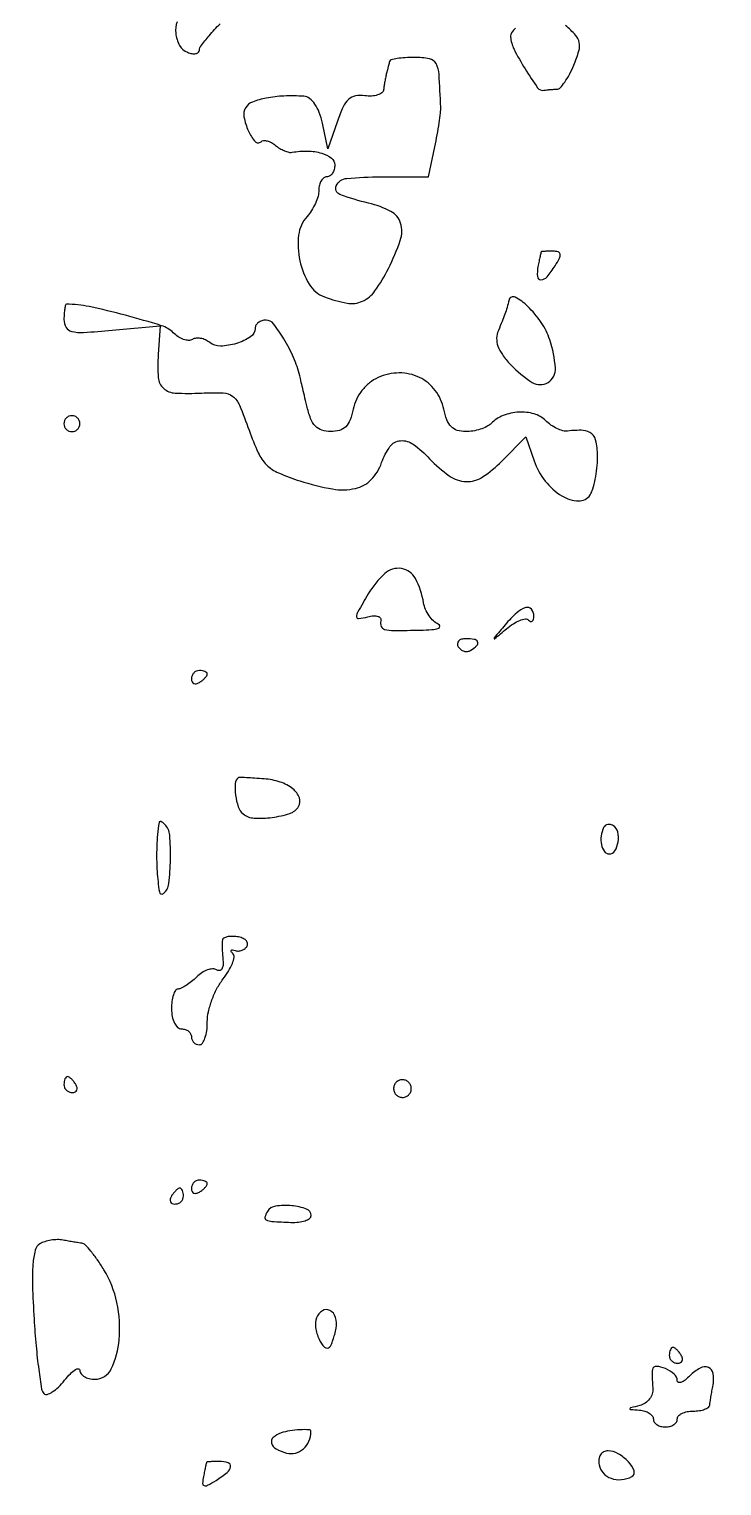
# Model space of a CAD drawing. Extents: x 0 to 5034, y 0 to 2560.
# Drawn here: x 1176.6 to 1263.6, y 1883.6 to 2066.5 of the extents above; entities that cross this region are included whole.
import ezdxf

# ---------------------------------------------------------------- set-up
doc = ezdxf.new("R2010")
doc.units = 0

msp = doc.modelspace()

# ---------------------------------------------------------------- linework, layer by layer
for points in [[(1336.676578, 2318.858857, -0.00002), (1264.40431, 2319.816549, -0.099619)], [(1195.207427, 2067.453535, 0.119989), (1195.032504, 2066.058039, 0.095329), (1195.522136, 2064.498539, 0.17941), (1196.5, 2063.638374, 0.048663), (1197.074702, 2063.47984, 0.089013), (1197.559375, 2063.482578, 0.138804), (1197.877128, 2063.639634, 0.21207), (1198, 2063.916302, -0.168342), (1198.176287, 2064.42506, -0.009703), (1199.238392, 2065.721096, -0.013895), (1200.600676, 2067.232011, -0.009703)], [(1237.682407, 2066.690831, 0.052917), (1237.201698, 2066.094458, 0.161175), (1237.073088, 2065.597186, 0.101062), (1237.505682, 2064.02159, 0.021964), (1238.897391, 2061.552801, 0.015604), (1240.471433, 2059.193986, 0.289324), (1241.264999, 2058.869752, -0.01562), (1241.609416, 2058.919746, -0.008093), (1242.042206, 2058.96174, -0.008038), (1242.488707, 2058.990563, -0.012098), (1242.87868, 2059, 0.208684), (1243.295022, 2059.18168, 0.033438), (1243.866733, 2059.88719, 0.032181), (1244.465102, 2060.863522, 0.023202), (1245.008375, 2062.02022, 0.025484), (1245.644244, 2063.807884, 0.124199), (1245.690768, 2064.873019, 0.133052), (1245.225089, 2065.794254, 0.03095), (1243.976686, 2067.02022, 0.003555)]]:
    msp.add_lwpolyline(points, format="xyb")
for points in [[(1221.875, 2062.5, -0.000602), (1221.810327, 2062.241308), (1221.713281, 2061.853125), (1221.604881, 2061.419526), (1221.5, 2061, 0.010364), (1221.395162, 2060.540359, 0.005925), (1221.286719, 2059.981535, 0.005916), (1221.190911, 2059.416598, 0.009773), (1221.125, 2058.937142, -0.202196), (1220.90808, 2058.554817, -0.087342), (1220.37902, 2058.2784, -0.066212), (1219.627269, 2058.145495, -0.045428), (1218.761025, 2058.187142, 0.08042), (1217.589597, 2058.161764, 0.142612), (1216.733318, 2057.731674, 0.098022), (1216.037914, 2056.771054, 0.02583), (1215.331504, 2055), (1214.140959, 2051.5), (1213.44548, 2054.75, 0.03806), (1213.05088, 2056.087461, 0.060405), (1212.496325, 2057.143253, 0.077073), (1211.836424, 2057.840136, 0.148782), (1211.125, 2058.110691, 0.02714), (1208.625291, 2058.145053, 0.037528), (1206.398041, 2057.886561, 0.042431), (1204.668033, 2057.397744, 0.16503), (1203.819775, 2056.701494, 0.188571), (1203.600245, 2055.519422, 0.05782), (1204.15488, 2053.755541, 0.074431), (1205.00168, 2052.430778, 0.434291), (1205.739011, 2052.405678, -0.178915), (1206.0519, 2052.549673, -0.080205), (1206.509791, 2052.511655, -0.064337), (1207.036883, 2052.306363, -0.048243), (1207.552731, 2051.956237, 0.037319), (1208.089127, 2051.574819, 0.037073), (1208.677418, 2051.276428, 0.039592), (1209.230023, 2051.095658, 0.104024), (1209.64474, 2051.083334, -0.049224), (1211.606148, 2051.239058, -0.067183), (1213.356445, 2050.968607, -0.090082), (1214.574707, 2050.354135, -0.23519), (1215, 2049.5, -0.064853), (1214.925306, 2048.926543, -0.082425), (1214.70625, 2048.440625, -0.098894), (1214.381354, 2048.115568, -0.148195), (1214, 2048, 0.163711), (1213.618543, 2047.871663, 0.095919), (1213.29375, 2047.509068, 0.077105), (1213.074286, 2046.967946, 0.057913), (1213, 2046.328741, -0.06921), (1212.894658, 2045.571352, -0.035815), (1212.568113, 2044.671184, -0.034774), (1212.092515, 2043.777629, -0.044261), (1211.529745, 2043.032868, 0.1553), (1210.460405, 2040.685295, 0.083073), (1210.609951, 2037.47004, 0.084041), (1211.790117, 2034.514695, 0.166477), (1213.708826, 2032.920604, 0.047162), (1216.540294, 2032.139815, 0.149322), (1218.470634, 2032.375785, 0.135847), (1220.049108, 2033.673612, 0.036414), (1221.734423, 2036.486267, 0.033532), (1223.228524, 2040.020264, 0.158035), (1223.270857, 2042.193929, 0.203607), (1222.048341, 2043.658004, 0.060353), (1219.251147, 2044.687904, -0.030681), (1215.648825, 2045.776904, -0.438989), (1215.195021, 2046.885424, -0.266568), (1216.510126, 2047.806579, -0.022504), (1220.805376, 2048), (1226.777418, 2048), (1227.56118, 2051.75, 0.007129), (1227.857741, 2053.277354, 0.007829), (1228.100767, 2054.765625, 0.007378), (1228.269609, 2056.042659, 0.038683), (1228.297471, 2056.75, 0.006503), (1228.086186, 2060.892105, 0.105769), (1227.710348, 2062.225563, 0.230306), (1226.885973, 2062.829915, 0.045001), (1225, 2063, 0.015622), (1223.841282, 2062.963787, 0.024047), (1222.844531, 2062.853125, 0.020809), (1222.071899, 2062.69629, 0.277819)], [(1240.923489, 2038.583333, 0.129476), (1240.885129, 2038.510581, 0.001726), (1240.771045, 2038.010417, 0.004798), (1240.645901, 2037.426741, 0.003118), (1240.511973, 2036.75, 0.064816), (1240.435122, 2035.46409, 0.405148), (1240.880221, 2035.064828, 0.211801), (1241.657132, 2035.446018, 0.034759), (1242.663842, 2036.833333, 0.020872), (1243.205098, 2037.786359, 0.155064), (1243.29074, 2038.294123, 0.295136), (1243.046726, 2038.575408, 0.070681), (1242.404389, 2038.666667, 0.005543), (1241.860612, 2038.660639, 0.008511), (1241.390064, 2038.642188, 0.003822), (1240.992774, 2038.616783, 0.191425)], [(1236.875, 2032.535184, -0.011435), (1236.633153, 2031.59712, -0.015097), (1236.367738, 2030.755182, -0.013215), (1236.024646, 2029.849186, -0.006258), (1235.53712, 2028.699119, 0.097043), (1235.321808, 2027.736192, 0.092267), (1235.479291, 2026.744656, 0.07066), (1236.042362, 2025.669961, 0.032634), (1237.0478, 2024.449119, 0.063776), (1239.791049, 2022.188572, 0.287226), (1241.776612, 2022.183697, 0.278469), (1242.693027, 2023.98475, 0.061647), (1241.991014, 2027.527227, 0.068801), (1240.925809, 2029.698128, 0.050675), (1239.208809, 2031.758237, 0.075645), (1237.637492, 2032.888867, 0.487399)], [(1181, 2030.094828, 0.132358), (1181.268307, 2029.099016, 0.208807), (1181.970822, 2028.583862, 0.070851), (1183.46625, 2028.464629, 0.007132), (1187.040929, 2028.737428), (1193.081858, 2029.2852), (1192.838922, 2025.67794, 0.034014), (1192.841113, 2022.786509, 0.1963), (1193.501415, 2021.44173, 0.171445), (1194.976132, 2020.840523, 0.024814), (1198.27265, 2020.847447, -0.022266), (1200.97518, 2020.866886, -0.157797), (1202.191361, 2020.422471, -0.129175), (1203.037633, 2019.310434, -0.013079), (1204.241475, 2016.182813, 0.021618), (1205.38932, 2013.346122, 0.089995), (1206.437738, 2011.83721, 0.094158), (1207.925204, 2010.827664, 0.024903), (1210.626779, 2009.814695, 0.033344), (1214.71695, 2008.803901, 0.099129), (1217.590341, 2008.867133, 0.14589), (1219.568518, 2009.971958, 0.109505), (1220.886711, 2012.104865, -0.071429), (1221.933844, 2014.125859, -0.220759), (1223.23865, 2014.865317, -0.179627), (1224.854107, 2014.410525, -0.046715), (1226.911517, 2012.594186, 0.049464), (1229.37463, 2010.443614, 0.147062), (1231.474622, 2009.731625, 0.153596), (1233.560693, 2010.30887, 0.055535), (1235.967959, 2012.278432), (1238.979126, 2015.358326), (1240.037408, 2012.322537, 0.08335), (1241.421761, 2009.798969, 0.089014), (1243.527994, 2007.932283, 0.126085), (1245.609624, 2007.295719, 0.269419), (1247.049724, 2008.046214, 0.068347), (1247.404984, 2008.825861, 0.023721), (1247.703725, 2010.027638, 0.02305), (1247.911166, 2011.399078, 0.024834), (1247.984687, 2012.75, 0.042468), (1247.828238, 2014.697193, 0.172198), (1247.26019, 2015.722063, 0.172617), (1246.174128, 2016.158081, 0.042718), (1244.227561, 2016.069493, -0.100557), (1243.633502, 2016.110893, -0.044124), (1242.891416, 2016.3887, -0.041291), (1242.129728, 2016.833898, -0.04351), (1241.465813, 2017.39133, 0.128082), (1240.033768, 2018.231585, 0.082578), (1238.111213, 2018.445993, 0.079682), (1236.154194, 2018.023244, 0.103775), (1234.623409, 2017.023409, -0.081518), (1234.076335, 2016.630596, -0.037609), (1233.26172, 2016.300626, -0.035959), (1232.332819, 2016.07548, -0.041501), (1231.425, 2016, -0.07776), (1230.38202, 2016.16319, -0.122676), (1229.615905, 2016.637705, -0.101791), (1229.070156, 2017.490588, -0.042264), (1228.687828, 2018.810858, 0.113982), (1227.616884, 2021.181065, 0.118073), (1225.626295, 2022.805231, 0.115252), (1223.074722, 2023.375342, 0.104847), (1220.437172, 2022.78942, 0.062621), (1219.346963, 2022.117094, 0.056887), (1218.417002, 2021.176027, 0.056597), (1217.718965, 2020.044467, 0.060642), (1217.312172, 2018.810858, -0.042081), (1216.92528, 2017.473002, -0.10539), (1216.374839, 2016.624781, -0.12482), (1215.591295, 2016.158494, -0.072238), (1214.5, 2016, -0.078923), (1213.377815, 2016.178242, -0.127662), (1212.568117, 2016.696078, -0.096879), (1211.970595, 2017.660455, -0.032626), (1211.485294, 2019.25, 0.000114), (1211.183507, 2020.53129, 0.000153), (1210.909423, 2021.692187, 0.000104), (1210.678938, 2022.666178, 0.001624), (1210.598724, 2023, 0.04259), (1209.826403, 2025.298212, 0.033312), (1208.620097, 2027.638557, 0.029438), (1207.313942, 2029.542112, 0.231655), (1206.37868, 2030, 0.073243), (1205.851866, 2029.922413, 0.08778), (1205.404987, 2029.696784, 0.100553), (1205.106247, 2029.361411, 0.132584), (1205, 2028.967776, -0.251835), (1204.429123, 2027.906227, -0.071057), (1202.672879, 2027.074915, -0.068062), (1200.660455, 2026.741252, -0.178393), (1199.293805, 2027.201255, 0.063975), (1198.76076, 2027.528049, 0.062767), (1198.158994, 2027.712107, 0.068234), (1197.582444, 2027.732409, 0.113614), (1197.124425, 2027.576899, -0.151836), (1196.650247, 2027.454708, -0.07178), (1196.023873, 2027.576784, -0.061129), (1195.34918, 2027.909297, -0.051393), (1194.730422, 2028.412435, 0.122307), (1193.247262, 2029.305507, 0.009314), (1188.720403, 2030.607024, 0.012967), (1184.158068, 2031.701282, 0.052415), (1181.316341, 2032, 0.340708), (1181.19227, 2031.904354, 0.023194), (1181.092925, 2031.440356, 0.025532), (1181.022808, 2030.825182, 0.015611)], [(1181, 2017, 0.099038), (1181.076342, 2016.618362, 0.097945), (1181.29375, 2016.29375, 0.097945), (1181.618362, 2016.076342, 0.099038), (1182, 2016, 0.099038), (1182.381638, 2016.076342, 0.097945), (1182.70625, 2016.29375, 0.097945), (1182.923658, 2016.618362, 0.099038), (1183, 2017, 0.099038), (1182.923658, 2017.381638, 0.097945), (1182.70625, 2017.70625, 0.097945), (1182.381638, 2017.923658, 0.099038), (1182, 2018, 0.099038), (1181.618362, 2017.923658, 0.097945), (1181.29375, 2017.70625, 0.097945), (1181.076342, 2017.381638, 0.099038)], [(1219.203969, 1995.621128, 0.003952), (1217.898545, 1993.368099, 0.125065), (1217.730218, 1992.756076, 0.460832), (1217.996015, 1992.519782, 0.029717), (1219.147782, 1992.748897, -0.04501), (1219.870053, 1992.869773, -0.095964), (1220.430121, 1992.804805, -0.17038), (1220.738327, 1992.573243, -0.220021), (1220.79259, 1992.227769, 0.162505), (1220.82313, 1991.547239, 0.24853), (1221.258822, 1991.167747, 0.058077), (1222.427435, 1991.034712, 0.004017), (1225.75, 1991.070285, 0.015186), (1227.166535, 1991.139908, 0.060642), (1228.016591, 1991.312767, 0.338134), (1228.181406, 1991.555279, 0.279483), (1228, 1991.820285, -0.085373), (1227.400363, 1992.22683, -0.050466), (1226.839275, 1992.887834, -0.048643), (1226.39805, 1993.684538, -0.059502), (1226.154978, 1994.5, 0.078545), (1225.116183, 1997.556687, 0.235863), (1223.376566, 1998.806963, 0.228627), (1221.286564, 1998.184154, 0.074791)], [(1236.404988, 1991.75, 0.000386), (1235.019445, 1990.110957, 0.266324), (1234.999475, 1990.001485, 0.523313), (1235.069817, 1989.982287, 0.000492), (1236.581152, 1991.252182, -0.032794), (1237.427036, 1991.874419, -0.048385), (1238.247439, 1992.293186, -0.060208), (1238.929532, 1992.47099, -0.234177), (1239.331152, 1992.335515, 0.109963), (1239.585578, 1992.173742, 0.251921), (1239.803526, 1992.205849, 0.175975), (1239.952847, 1992.432486, 0.058615), (1240, 1992.833333, 0.17684), (1239.687294, 1993.68983, 0.299328), (1238.98259, 1993.89935, 0.113307), (1237.844065, 1993.249981, 0.031073)], [(1230.510081, 1988.983688, 0.090427), (1230.820631, 1988.639411, 0.095498), (1231.22714, 1988.434921, 0.099685), (1231.665803, 1988.401101, 0.108373), (1232.069098, 1988.542705, 0.050477), (1232.838655, 1989.13314, 0.315493), (1232.933879, 1989.592818, 0.25701), (1232.519563, 1989.914842, 0.039415), (1231.440983, 1990, 0.067432), (1230.890269, 1989.925389, 0.140899), (1230.524436, 1989.701458, 0.190788), (1230.397824, 1989.36964, 0.136093)], [(1197, 1984.940983, 0.108972), (1197.078288, 1984.586039, 0.182303), (1197.29375, 1984.3746, 0.161196), (1197.6179, 1984.343488, 0.082592), (1198, 1984.5, 0.029505), (1198.382774, 1984.768994, 0.035638), (1198.70625, 1985.066025, 0.038439), (1198.934461, 1985.34829, 0.151918), (1199, 1985.559017, 0.210953), (1198.92554, 1985.727648, 0.081139), (1198.70625, 1985.870461, 0.061769), (1198.382849, 1985.967655, 0.042167), (1198, 1986, 0.105053), (1197.618444, 1985.918938, 0.099167), (1197.29375, 1985.688914, 0.09642), (1197.076123, 1985.345238, 0.093332)], [(1202.923489, 1972.557309, 0.215589), (1202.513141, 1971.811921, 0.051107), (1202.547398, 1970.358383, 0.051402), (1202.890741, 1968.881365, 0.137598), (1203.499243, 1968.000629, 0.160416), (1204.860504, 1967.465425, 0.046655), (1207.142298, 1967.549346, 0.04641), (1209.351343, 1968.049729, 0.17725), (1210.443465, 1968.908525, 0.232137), (1210.551683, 1970.016295, 0.133603), (1209.750445, 1971.128133, 0.090498), (1208.155891, 1971.999684, 0.062729), (1206.135203, 1972.397563, 0.00186), (1204.927755, 1972.476645, 0.002996), (1203.898491, 1972.534024, 0.000552), (1202.991377, 1972.578138, 0.174327)], [(1192.936185, 1966.916667, 0.029028), (1192.654429, 1963.926068, 0.024762), (1192.697565, 1960.758524, 0.022507), (1192.975703, 1958.196478, 0.582765), (1193.5, 1957.997721, 0.192396), (1194.17182, 1959.234226, 0.025095), (1194.377629, 1962.284253, 0.025667), (1194.273207, 1965.342981, 0.176796), (1193.64939, 1966.683944, 0.0356), (1193.395491, 1966.904051, 0.082096), (1193.172012, 1967.020179, 0.170559), (1193.017284, 1967.016704, 0.27098)], [(1248.754232, 1966.266312, 0.084697), (1248.436116, 1965.221291, 0.082939), (1248.479003, 1964.121909, 0.104464), (1248.84371, 1963.288862, 0.234312), (1249.437328, 1962.972506, 0.26629), (1250.162879, 1963.360605, 0.1021), (1250.575922, 1964.472687, 0.093314), (1250.533019, 1965.735512, 0.201974), (1249.980032, 1966.512341, 0.086456), (1249.629461, 1966.652808, 0.102024), (1249.272696, 1966.654687, 0.11056), (1248.965717, 1966.518222, 0.11748)], [(1200.884846, 1952.161516, 0.042113), (1200.852151, 1951.791677, 0.009067), (1200.861249, 1951.148148, 0.009405), (1200.899445, 1950.401037, 0.008855), (1200.966222, 1949.640689, -0.049258), (1200.970828, 1948.97071, -0.12147), (1200.81105, 1948.509236, -0.216098), (1200.523477, 1948.324881, -0.176292), (1200.161997, 1948.399881, 0.153639), (1199.667786, 1948.525379, 0.071318), (1199.011887, 1948.393373, 0.060595), (1198.303558, 1948.040628, 0.050622), (1197.652048, 1947.509191, -0.024836), (1197.013961, 1946.931529, -0.027864), (1196.344887, 1946.443325, -0.02877), (1195.735891, 1946.096957, -0.115409), (1195.321429, 1946, 0.257138), (1195.005685, 1945.826124, 0.061727), (1194.741295, 1945.265625, 0.048247), (1194.559753, 1944.457733, 0.031165), (1194.5, 1943.5, 0.048028), (1194.592117, 1942.543227, 0.068025), (1194.867188, 1941.734375, 0.088204), (1195.272647, 1941.189346, 0.191087), (1195.75, 1941, -0.078509), (1196.227503, 1940.924559, -0.090584), (1196.632812, 1940.70625, -0.10078), (1196.903776, 1940.381381, -0.124206), (1197, 1940, 0.099038), (1197.076342, 1939.618362, 0.097945), (1197.29375, 1939.29375, 0.097945), (1197.618362, 1939.076342, 0.099038), (1198, 1939, 0.247889), (1198.383888, 1939.202785, 0.065852), (1198.70625, 1939.841635, 0.050856), (1198.927155, 1940.767644, 0.033151), (1199, 1941.865141, -0.055423), (1199.142202, 1943.144069, -0.032493), (1199.577878, 1944.623301, -0.032149), (1200.21385, 1946.064147, -0.046677), (1200.967245, 1947.23123, 0.029886), (1201.66845, 1948.24145, 0.04416), (1202.145921, 1949.208214, 0.053203), (1202.361451, 1950.005004, 0.240288), (1202.217245, 1950.449422, -0.044324), (1202.002421, 1950.706128, -0.321163), (1202.004441, 1950.858059, -0.282882), (1202.155472, 1950.919195, -0.038774), (1202.5, 1950.833333, 0.091324), (1202.919733, 1950.774352, 0.080521), (1203.353125, 1950.863664, 0.0811), (1203.733435, 1951.084339, 0.094852), (1204, 1951.404671, 0.190784), (1204.046836, 1951.768957, 0.144214), (1203.839063, 1952.119043, 0.096928), (1203.383631, 1952.40171, 0.054175), (1202.75, 1952.566187, 0.036082), (1202.071398, 1952.616219, 0.053831), (1201.480236, 1952.553264, 0.069599), (1201.054806, 1952.396703, 0.230678)], [(1181, 1934, 0.105053), (1181.081062, 1933.618444, 0.099167), (1181.311086, 1933.29375, 0.09642), (1181.654762, 1933.076123, 0.093332), (1182.059017, 1933, 0.108972), (1182.413961, 1933.078288, 0.182303), (1182.6254, 1933.29375, 0.161196), (1182.656512, 1933.6179, 0.082592), (1182.5, 1934, 0.029505), (1182.231006, 1934.382774, 0.035638), (1181.933975, 1934.70625, 0.038439), (1181.65171, 1934.934461, 0.151918), (1181.440983, 1935, 0.210953), (1181.272352, 1934.92554, 0.081139), (1181.129539, 1934.70625, 0.061769), (1181.032345, 1934.382849, 0.042167)], [(1222.552786, 1934.08541, 0.099038), (1222.401684, 1933.679226, 0.097945), (1222.417584, 1933.244476, 0.097945), (1222.597789, 1932.848514, 0.099038), (1222.91459, 1932.552786, 0.099038), (1223.320774, 1932.401684, 0.097945), (1223.755524, 1932.417584, 0.097945), (1224.151486, 1932.597789, 0.099038), (1224.447214, 1932.91459, 0.099038), (1224.598316, 1933.320774, 0.097945), (1224.582416, 1933.755524, 0.097945), (1224.402211, 1934.151486, 0.099038), (1224.08541, 1934.447214, 0.099038), (1223.679226, 1934.598316, 0.097945), (1223.244476, 1934.582416, 0.097945), (1222.848514, 1934.402211, 0.099038)], [(1194.5, 1920, 0.082592), (1194.343488, 1919.6179, 0.161196), (1194.3746, 1919.29375, 0.182303), (1194.586039, 1919.078288, 0.108972), (1194.940983, 1919, 0.093332), (1195.345238, 1919.076123, 0.09642), (1195.688914, 1919.29375, 0.099167), (1195.918938, 1919.618444, 0.105053), (1196, 1920, 0.042167), (1195.967655, 1920.382849, 0.061769), (1195.870461, 1920.70625, 0.081139), (1195.727648, 1920.92554, 0.210953), (1195.559017, 1921, 0.151918), (1195.34829, 1920.934461, 0.038439), (1195.066025, 1920.70625, 0.035638), (1194.768994, 1920.382774, 0.029505)], [(1197, 1920.940983, 0.108972), (1197.078288, 1920.586039, 0.182303), (1197.29375, 1920.3746, 0.161196), (1197.6179, 1920.343488, 0.082592), (1198, 1920.5, 0.029505), (1198.382774, 1920.768994, 0.035638), (1198.70625, 1921.066025, 0.038439), (1198.934461, 1921.34829, 0.151918), (1199, 1921.559017, 0.210953), (1198.92554, 1921.727648, 0.081139), (1198.70625, 1921.870461, 0.061769), (1198.382849, 1921.967655, 0.042167), (1198, 1922, 0.105053), (1197.618444, 1921.918938, 0.099167), (1197.29375, 1921.688914, 0.09642), (1197.076123, 1921.345238, 0.093332)], [(1206.535419, 1918.05731, 0.073447), (1206.23244, 1917.354345, 0.365525), (1206.402123, 1916.994441, 0.092922), (1207.110603, 1916.818025, 0.004688), (1209.5, 1916.7, 0.036172), (1210.459751, 1916.731043, 0.054891), (1211.274757, 1916.908437, 0.072124), (1211.838117, 1917.193181, 0.235751), (1212.031089, 1917.55, 0.326313), (1211.470186, 1918.373181, 0.062528), (1209.595473, 1918.78639, 0.058801), (1207.569496, 1918.734883, 0.222133)], [(1177.986824, 1913.991857, 0.194167), (1177.394186, 1913.185257, 0.042992), (1177.108405, 1911.460126, 0.027565), (1177.046227, 1908.7712, 0.007578), (1177.245869, 1904.540278, 0.006967), (1177.503164, 1901.172056, 0.010243), (1177.831002, 1898.221569, 0.005941), (1178.184141, 1895.76938, 0.15945), (1178.479145, 1895.190268, 0.278942), (1178.880601, 1895.092298, 0.066393), (1179.5308, 1895.396246, 0.049533), (1180.302436, 1896.006152, 0.030436), (1181.08608, 1896.860784, -0.021579), (1181.822547, 1897.693077, -0.056234), (1182.437786, 1898.201795, -0.160823), (1182.818837, 1898.303017, -0.396957), (1183, 1898.110784, 0.165842), (1183.144523, 1897.687043, 0.095422), (1183.55324, 1897.326293, 0.076381), (1184.162998, 1897.082459, 0.057047), (1184.883369, 1897, 0.288625), (1186.943599, 1898.297341, 0.091509), (1187.935723, 1901.962828, 0.072398), (1187.64233, 1906.63451, 0.085272), (1186.01096, 1910.75, 0.014976), (1185.196216, 1912.000428, 0.02068), (1184.386851, 1913.067788, 0.017842), (1183.665484, 1913.880675, 0.179279), (1183.264698, 1914.076511, -0.01229), (1182.864543, 1914.126509, -0.003563), (1182.249936, 1914.223177, -0.00358), (1181.558793, 1914.342023, -0.003816), (1180.88402, 1914.468357, 0.052478), (1180.17145, 1914.531121, 0.036517), (1179.366377, 1914.458461, 0.036904), (1178.595076, 1914.272337, 0.060829)], [(1212.715727, 1904.701581, 0.130856), (1212.587008, 1903.493806, 0.066284), (1213.022233, 1902.016118, 0.09377), (1213.710454, 1901.022557, 0.415744), (1214.350558, 1901.02896, 0.092385), (1214.549751, 1901.327405, 0.019189), (1214.776305, 1901.918657, 0.019543), (1214.989099, 1902.635758, 0.017347), (1215.154931, 1903.396256, 0.115991), (1215.084885, 1904.770011, 0.202069), (1214.378502, 1905.64235, 0.273466), (1213.444985, 1905.60264, 0.158302)], [(1257, 1900, 0.105053), (1257.081062, 1899.618444, 0.099167), (1257.311086, 1899.29375, 0.09642), (1257.654762, 1899.076123, 0.093332), (1258.059017, 1899, 0.108972), (1258.413961, 1899.078288, 0.182303), (1258.6254, 1899.29375, 0.161196), (1258.656512, 1899.6179, 0.082592), (1258.5, 1900, 0.029505), (1258.231006, 1900.382774, 0.035638), (1257.933975, 1900.70625, 0.038439), (1257.65171, 1900.934461, 0.151918), (1257.440983, 1901, 0.210953), (1257.272352, 1900.92554, 0.081139), (1257.129539, 1900.70625, 0.061769), (1257.032345, 1900.382849, 0.042167)], [(1254.884846, 1898.218615, 0.035333), (1254.850819, 1897.834077, 0.009522), (1254.851692, 1897.221333, 0.009594), (1254.879369, 1896.523756, 0.009801), (1254.933688, 1895.83273, -0.104067), (1254.859914, 1895.160698, -0.084449), (1254.521101, 1894.51812, -0.081182), (1253.973598, 1894.002863, -0.085002), (1253.298843, 1893.698732, 0.002279), (1252.133948, 1893.390813, 0.315976), (1252.046435, 1893.286006, 0.416131), (1252.122238, 1893.196926, 0.002722), (1253.25, 1893.116001, -0.054605), (1253.919394, 1892.997445, -0.070943), (1254.485938, 1892.740325, -0.08736), (1254.867379, 1892.390655, -0.165114), (1255, 1892, 0.148195), (1255.115568, 1891.618646, 0.098894), (1255.440625, 1891.29375, 0.082425), (1255.926543, 1891.074694, 0.064853), (1256.5, 1891, 0.064853), (1257.073457, 1891.074694, 0.082425), (1257.559375, 1891.29375, 0.098894), (1257.884432, 1891.618646, 0.148195), (1258, 1892, -0.191087), (1258.151477, 1892.381882, -0.088204), (1258.5875, 1892.70625, -0.068025), (1259.234582, 1892.926307, -0.048028), (1260, 1893, 0.035529), (1260.771432, 1893.054885, 0.051182), (1261.434975, 1893.220313, 0.063962), (1261.905789, 1893.462053, 0.220218), (1262.076511, 1893.75, -0.012202), (1262.127316, 1894.150861, -0.003176), (1262.228784, 1894.792584, -0.003226), (1262.353805, 1895.522549, -0.003291), (1262.487445, 1896.246029, 0.086851), (1262.510823, 1897.709485, 0.261856), (1261.913323, 1898.464429, 0.226693), (1260.869005, 1898.405077, 0.070812), (1259.58062, 1897.437763, -0.02891), (1258.972681, 1896.896337, -0.074657), (1258.464307, 1896.604754, -0.19), (1258.146163, 1896.605967, -0.306998), (1258, 1896.821583, 0.218495), (1257.630518, 1897.626732, 0.072316), (1256.505926, 1898.341161, 0.090972), (1255.380567, 1898.616712, 0.385159)], [(1208.25, 1890.25, 0.10189), (1207.283194, 1889.690226, 0.284354), (1207.069242, 1888.970116, 0.202209), (1207.633438, 1888.2496, 0.062999), (1208.935417, 1887.72714, 0.125027), (1210.053442, 1887.719296, 0.120142), (1211.058644, 1888.243748, 0.112842), (1211.753944, 1889.205349, 0.100665), (1212, 1890.415121, 0.401313), (1211.772136, 1890.653296, 0.022066), (1210.640346, 1890.653433, 0.028876), (1209.36254, 1890.522979, 0.040591)], [(1248.190371, 1886.25, 0.137451), (1248.704214, 1885.221791, 0.122933), (1249.698073, 1884.557033, 0.11007), (1250.983562, 1884.394684, 0.093932), (1252.298558, 1884.774162, 0.381736), (1252.573827, 1885.477164, 0.098336), (1251.877473, 1886.607474, 0.071961), (1250.587902, 1887.648012, 0.134617), (1249.304231, 1888, 0.118162), (1248.75636, 1887.868691, 0.134174), (1248.357508, 1887.50653, 0.115797), (1248.160996, 1886.944308, 0.07412)], [(1198.923489, 1886.583333, 0.128841), (1198.885133, 1886.510809, 0.001816), (1198.773266, 1886.025547, 0.004919), (1198.650563, 1885.458499, 0.003204), (1198.519532, 1884.801506, 0.032608), (1198.407955, 1883.915374, 0.34205), (1198.601175, 1883.632391, 0.205571), (1199.035174, 1883.67284, 0.014956), (1200.096043, 1884.292053, 0.029107), (1201.489146, 1885.279142, 0.183947), (1201.922677, 1886.015126, 0.378859), (1201.619812, 1886.502746, 0.072803), (1200.5, 1886.666667, 0.005191), (1199.919564, 1886.660641, 0.008012), (1199.41815, 1886.642188, 0.003404), (1198.993325, 1886.616831, 0.192742)]]:
    msp.add_lwpolyline(points, format="xyb", close=True)

doc.saveas('drawing.dxf')
